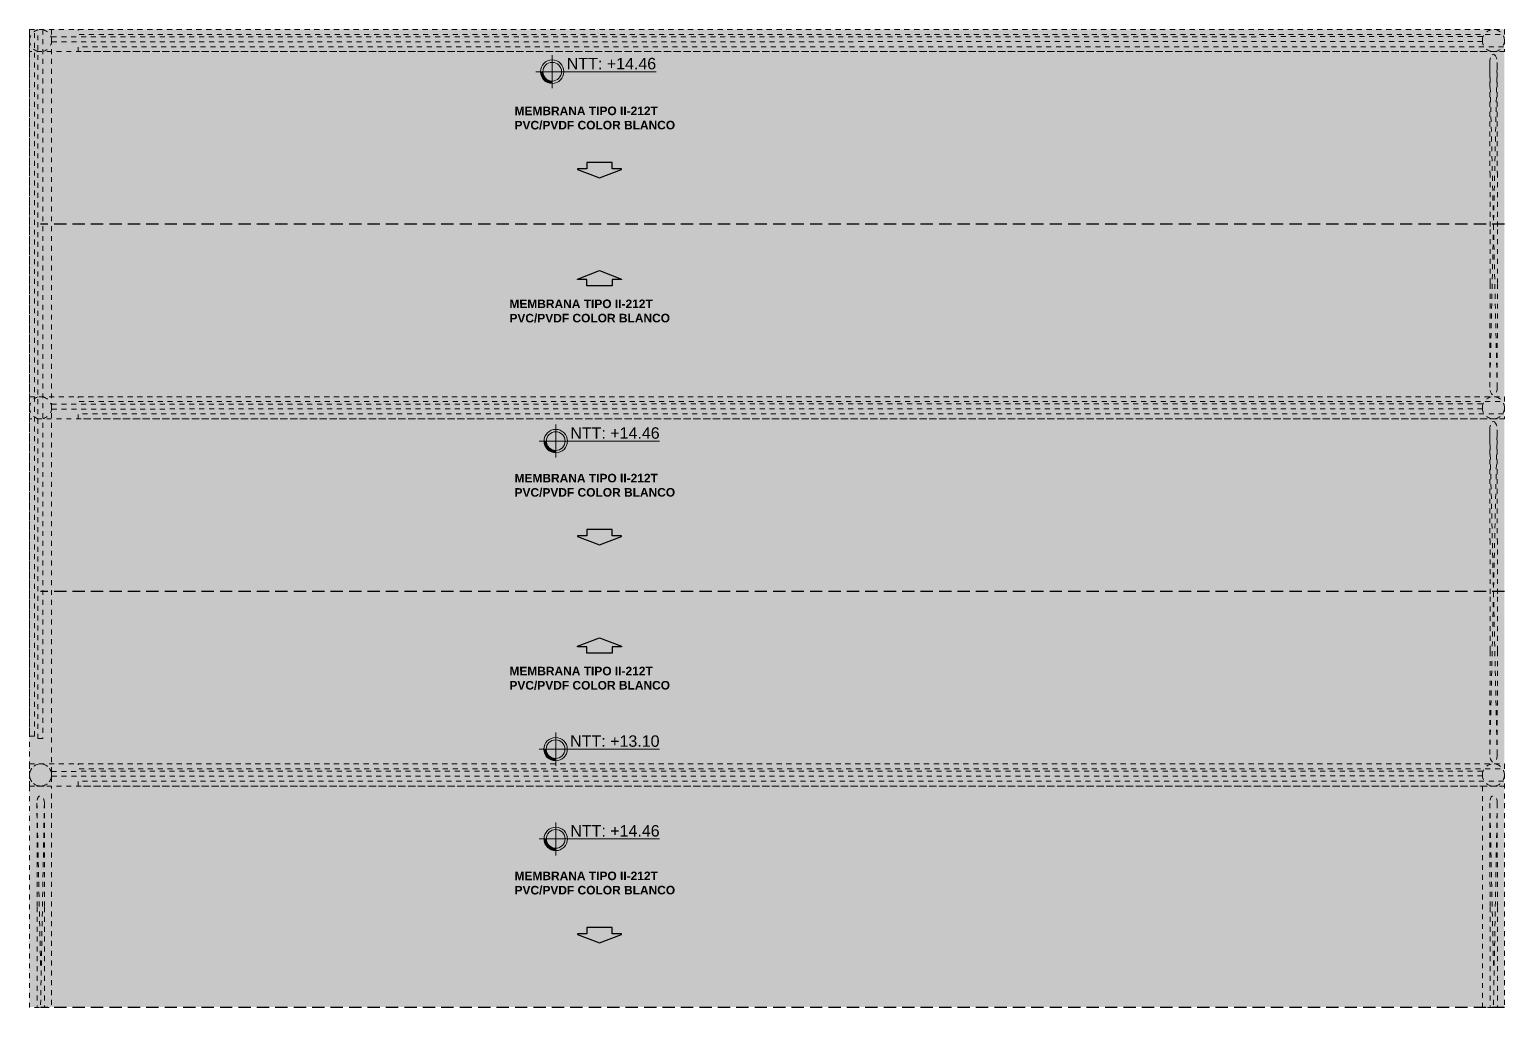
# Model space of a CAD drawing. Header units: metres. Extents: x 27 to 147, y -173 to 8.
# Drawn here: x 82.28 to 112.28, y -49.99 to -30.1 of the extents above; entities that cross this region are included whole.
import ezdxf

# ---------------------------------------------------------------- set-up
doc = ezdxf.new("R2010")
doc.units = ezdxf.units.M
doc.linetypes.add('DASHED2', pattern=[0.375, 0.25, -0.125])
for name, color, linetype, lineweight in [('GRAFO 0 BLANCO', 7, 'Continuous', 0), ('GRAFO 3', 22, 'Continuous', 30), ('GRAFO 4', 7, 'Continuous', 30), ('GRAFO01', 7, 'Continuous', 0), ('Proyeccciones', 1, 'DASHED2', 18), ('TEXTO 100', 7, 'Continuous', 20), ('TEXTOS-SUBTITULO', 7, 'Continuous', 30)]:
    doc.layers.add(name, color=color, linetype=linetype, lineweight=lineweight)
doc.layers.add('Interior - Furniture _Pen_No__3', color=7, linetype='Continuous', lineweight=18, true_color=0xff6600)
doc.styles.add('JOS', font='arial.ttf', dxfattribs={"height": 1})
doc.styles.add('TURBO_BASS', font='swisseb.ttf')

# ---------------------------------------------------------------- blocks, each defined once
blk = doc.blocks.new('A$C0B2D350F')
at = {"layer": 'Proyeccciones', "linetype": 'DASHED2', "lineweight": 9, "ltscale": 0.4}
for p, q in [((0.154, 0.007), (6.756, 0.159)), ((0.155, 0.157), (6.756, 0.009))]:
    blk.add_line(p, q, dxfattribs=at)
at = {"layer": 'Proyeccciones', "linetype": 'DASHED2', "lineweight": 9, "ltscale": 0.4, "flags": 128}
for points in [[(0, 0.106), (0.023, 0.126), (0.059, 0.143), (0.104, 0.153), (0.155, 0.157)], [(0.154, 0.007), (0.104, 0.011), (0.059, 0.022), (0.023, 0.038), (0, 0.059)], [(0.154, 0.007), (2.265, 0.002)], [(0.155, 0.157), (2.265, 0.152)], [(2.265, 0.152), (3.363, 0.15)], [(2.265, 0.002), (3.363, 0)], [(4.522, 0.15), (3.361, 0.15)], [(4.522, 0), (3.361, 0)], [(6.756, 0.159), (4.522, 0.159)], [(6.756, 0.009), (4.522, 0.009)], [(6.756, 0.159), (6.808, 0.155), (6.856, 0.144), (6.893, 0.128), (6.917, 0.107)], [(6.917, 0.061), (6.893, 0.04), (6.856, 0.023), (6.808, 0.012), (6.756, 0.009)], [(6.917, 0.107), (6.926, 0.084)], [(6.926, 0.084), (6.917, 0.061)]]:
    blk.add_lwpolyline(points, dxfattribs=at)

msp = doc.modelspace()

# ---------------------------------------------------------------- hatches: boundary and pattern name
at = {"layer": 'GRAFO 0 BLANCO', "true_color": 0x636466}
h = msp.add_hatch(color=251, dxfattribs=at)
h.dxf.hatch_style = 1
h.set_gradient(color1=(91, 91, 91), color2=(214, 214, 214), rotation=90)
h.paths.add_polyline_path([(82.284, -30.102), (112.284, -30.102), (112.284, -34.061), (82.284, -34.061)])
h = msp.add_hatch(color=251, dxfattribs=at)
h.dxf.hatch_style = 1
h.set_gradient(color1=(91, 91, 91), color2=(214, 214, 214), rotation=270)
h.paths.add_polyline_path([(82.284, -34.061), (112.284, -34.061), (112.284, -37.795), (82.284, -37.795)])
h = msp.add_hatch(color=251, dxfattribs=at)
h.dxf.hatch_style = 1
h.set_gradient(color1=(91, 91, 91), color2=(214, 214, 214), rotation=90)
h.paths.add_polyline_path([(82.284, -37.795), (112.284, -37.795), (112.284, -41.529), (82.284, -41.529)])
h = msp.add_hatch(color=251, dxfattribs=at)
h.dxf.hatch_style = 1
h.set_gradient(color1=(91, 91, 91), color2=(214, 214, 214), rotation=270)
h.paths.add_polyline_path([(82.284, -41.529), (112.284, -41.529), (112.284, -45.487), (82.284, -45.487)])
h = msp.add_hatch(color=251, dxfattribs=at)
h.dxf.hatch_style = 1
h.set_gradient(color1=(91, 91, 91), color2=(214, 214, 214), rotation=270)
h.paths.add_polyline_path([(82.284, -45.487), (112.284, -45.487), (112.284, -49.977), (82.284, -49.977)])
at = {"layer": 'Interior - Furniture _Pen_No__3', "true_color": 0x939598}
h = msp.add_hatch(color=252, dxfattribs=at)
h.dxf.hatch_style = 1
h.paths.add_polyline_path([(94.134, -32.805), (94.134, -32.933), (94.323, -32.933), (94.323, -32.946), (93.878, -33.116), (93.433, -32.946), (93.433, -32.933), (93.622, -32.933), (93.622, -32.805)])
h = msp.add_hatch(color=252, dxfattribs=at)
h.dxf.hatch_style = 1
h.paths.add_polyline_path([(94.134, -35.317), (94.134, -35.189), (94.323, -35.189), (94.323, -35.176), (93.878, -35.006), (93.433, -35.176), (93.433, -35.189), (93.622, -35.189), (93.622, -35.317)])
h = msp.add_hatch(color=252, dxfattribs=at)
h.dxf.hatch_style = 1
h.paths.add_polyline_path([(94.134, -40.273), (94.134, -40.401), (94.323, -40.401), (94.323, -40.413), (93.878, -40.584), (93.433, -40.413), (93.433, -40.401), (93.622, -40.401), (93.622, -40.273)])
h = msp.add_hatch(color=252, dxfattribs=at)
h.dxf.hatch_style = 1
h.paths.add_polyline_path([(94.134, -42.784), (94.134, -42.656), (94.323, -42.656), (94.323, -42.644), (93.878, -42.473), (93.433, -42.644), (93.433, -42.656), (93.622, -42.656), (93.622, -42.784)])
at = {"layer": 'TEXTO 100', "ltscale": 1.3}
h = msp.add_hatch(color=256, dxfattribs=at)
edge = h.paths.add_edge_path()
edge.add_line((93.105, -30.96), (92.915, -30.96))
edge.add_line((92.915, -30.96), (92.915, -31.149))
edge.add_arc((92.915, -30.96), 0.19, 270, 360)
edge = h.paths.add_edge_path()
edge.add_arc((92.915, -30.96), 0.19, 90, 180)
edge.add_line((92.726, -30.96), (92.915, -30.96))
edge.add_line((92.915, -30.96), (92.915, -30.77))
edge = h.paths.add_edge_path()
edge.add_line((92.915, -30.722), (92.915, -30.77))
edge.add_arc((92.915, -30.96), 0.19, 0, 90, ccw=False)
edge.add_line((93.105, -30.96), (93.153, -30.96))
edge.add_arc((92.915, -30.96), 0.238, 0, 90)
for points in [[(92.726, -30.96), (92.677, -30.96, 0.416353), (92.917, -31.198), (92.917, -31.149, -0.416899)], [(92.797, -38.472), (92.748, -38.472, 0.416353), (92.988, -38.71), (92.988, -38.662, -0.416899)], [(92.795, -44.737), (92.746, -44.737, 0.416353), (92.986, -44.975), (92.986, -44.927, -0.416899)], [(92.797, -46.562), (92.748, -46.562, 0.416353), (92.988, -46.8), (92.988, -46.751, -0.416899)]]:
    msp.add_hatch(color=256, dxfattribs=at).paths.add_polyline_path(points)
h = msp.add_hatch(color=256, dxfattribs=at)
edge = h.paths.add_edge_path()
edge.add_line((93.176, -38.472), (92.987, -38.472))
edge.add_line((92.987, -38.472), (92.987, -38.662))
edge.add_arc((92.987, -38.472), 0.19, 270, 360)
edge = h.paths.add_edge_path()
edge.add_arc((92.987, -38.472), 0.19, 90, 180)
edge.add_line((92.797, -38.472), (92.987, -38.472))
edge.add_line((92.987, -38.472), (92.987, -38.282))
edge = h.paths.add_edge_path()
edge.add_line((92.987, -38.234), (92.987, -38.282))
edge.add_arc((92.987, -38.472), 0.19, 0, 90, ccw=False)
edge.add_line((93.176, -38.472), (93.225, -38.472))
edge.add_arc((92.987, -38.472), 0.238, 0, 90)
h = msp.add_hatch(color=256, dxfattribs=at)
edge = h.paths.add_edge_path()
edge.add_line((93.174, -44.737), (92.984, -44.737))
edge.add_line((92.984, -44.737), (92.984, -44.927))
edge.add_arc((92.984, -44.737), 0.19, 270, 360)
edge = h.paths.add_edge_path()
edge.add_arc((92.984, -44.737), 0.19, 90, 180)
edge.add_line((92.795, -44.737), (92.984, -44.737))
edge.add_line((92.984, -44.737), (92.984, -44.547))
edge = h.paths.add_edge_path()
edge.add_line((92.984, -44.499), (92.984, -44.547))
edge.add_arc((92.984, -44.737), 0.19, 0, 90, ccw=False)
edge.add_line((93.174, -44.737), (93.222, -44.737))
edge.add_arc((92.984, -44.737), 0.238, 0, 90)
h = msp.add_hatch(color=256, dxfattribs=at)
edge = h.paths.add_edge_path()
edge.add_line((93.176, -46.562), (92.987, -46.562))
edge.add_line((92.987, -46.562), (92.987, -46.751))
edge.add_arc((92.987, -46.562), 0.19, 270, 360)
edge = h.paths.add_edge_path()
edge.add_arc((92.987, -46.562), 0.19, 90, 180)
edge.add_line((92.797, -46.562), (92.987, -46.562))
edge.add_line((92.987, -46.562), (92.987, -46.372))
edge = h.paths.add_edge_path()
edge.add_line((92.987, -46.324), (92.987, -46.372))
edge.add_arc((92.987, -46.562), 0.19, 0, 90, ccw=False)
edge.add_line((93.176, -46.562), (93.225, -46.562))
edge.add_arc((92.987, -46.562), 0.238, 0, 90)

# ---------------------------------------------------------------- linework, layer by layer
at = {"layer": 'GRAFO 3', "color": 7, "linetype": 'DASHED2'}
for p, q in [((112.284, -34.061), (82.509, -34.061)), ((112.284, -41.529), (82.509, -41.529)), ((112.284, -49.99), (82.509, -49.99))]:
    msp.add_line(p, q, dxfattribs=at)
at = {"layer": 'GRAFO 4', "linetype": 'Continuous', "flags": 128}
for points in [[(93.433, -32.933), (93.433, -32.946), (93.878, -33.116), (94.323, -32.946), (94.323, -32.933), (94.134, -32.933), (94.134, -32.805), (93.622, -32.805), (93.622, -32.933)], [(93.433, -35.189), (93.433, -35.176), (93.878, -35.006), (94.323, -35.176), (94.323, -35.189), (94.134, -35.189), (94.134, -35.317), (93.622, -35.317), (93.622, -35.189)], [(93.433, -40.401), (93.433, -40.413), (93.878, -40.584), (94.323, -40.413), (94.323, -40.401), (94.134, -40.401), (94.134, -40.273), (93.622, -40.273), (93.622, -40.401)], [(93.433, -42.656), (93.433, -42.644), (93.878, -42.473), (94.323, -42.644), (94.323, -42.656), (94.134, -42.656), (94.134, -42.784), (93.622, -42.784), (93.622, -42.656)], [(93.433, -48.49), (93.433, -48.503), (93.878, -48.674), (94.323, -48.503), (94.323, -48.49), (94.134, -48.49), (94.134, -48.362), (93.622, -48.362), (93.622, -48.49)]]:
    msp.add_lwpolyline(points, close=True, dxfattribs=at)
at = {"layer": 'Proyeccciones', "linetype": 'DASHED2', "lineweight": 9, "ltscale": 0.4}
for p, q in [((82.284, -45.487), (82.284, -30.102)), ((82.284, -30.102), (82.284, -44.474)), ((82.384, -44.474), (82.384, -30.102)), ((82.454, -44.522), (82.454, -30.102)), ((82.554, -30.102), (82.554, -44.522)), ((82.734, -30.102), (82.734, -45.487)), ((82.284, -44.474), (82.384, -44.474)), ((82.554, -44.522), (82.454, -44.522)), ((82.734, -45.487), (82.284, -45.487)), ((82.436, -45.838), (82.511, -49.169)), ((82.586, -45.838), (82.509, -49.99)), ((111.986, -45.838), (112.061, -49.169)), ((112.136, -45.838), (112.059, -49.99))]:
    msp.add_line(p, q, dxfattribs=at)
at = {"layer": 'Proyeccciones', "linetype": 'DASHED2', "lineweight": 9, "ltscale": 0.4, "flags": 128}
for points in [[(82.284, -30.102), (112.284, -30.102), (112.284, -30.552), (82.284, -30.552)], [(82.284, -30.102), (112.284, -30.102), (112.284, -30.552), (82.284, -30.552)], [(82.734, -30.253), (111.836, -30.247), (111.836, -30.347), (82.734, -30.353)], [(83.274, -30.102), (112.284, -30.102), (112.284, -30.202), (83.274, -30.202)], [(112.284, -30.552), (83.274, -30.552), (83.274, -30.452), (112.284, -30.452)], [(82.284, -37.57), (112.284, -37.57), (112.284, -38.02), (82.284, -38.02)], [(82.734, -37.72), (111.836, -37.715), (111.836, -37.815), (82.734, -37.82)], [(83.274, -37.57), (112.284, -37.57), (112.284, -37.67), (83.274, -37.67)], [(112.284, -38.02), (83.274, -38.02), (83.274, -37.92), (112.284, -37.92)], [(82.284, -45.037), (112.284, -45.037), (112.284, -45.487), (82.284, -45.487)], [(82.734, -45.188), (111.836, -45.182), (111.836, -45.282), (82.734, -45.288)], [(83.274, -45.037), (112.284, -45.037), (112.284, -45.137), (83.274, -45.137)], [(82.284, -45.487), (82.734, -45.487), (82.734, -49.99), (82.284, -49.99)], [(112.284, -45.487), (83.274, -45.487), (83.274, -45.387), (112.284, -45.387)], [(111.834, -45.487), (112.284, -45.487), (112.284, -49.99), (111.834, -49.99)]]:
    msp.add_lwpolyline(points, close=True, dxfattribs=at)
for points in [[(82.487, -45.684), (82.466, -45.707), (82.45, -45.743), (82.439, -45.788), (82.436, -45.838)], [(82.436, -45.838), (82.44, -47.949)], [(82.586, -45.838), (82.582, -45.788), (82.571, -45.742), (82.555, -45.706), (82.534, -45.683)], [(82.586, -45.838), (82.59, -47.949)], [(112.037, -45.684), (112.016, -45.707), (112, -45.743), (111.989, -45.788), (111.986, -45.838)], [(111.986, -45.838), (111.99, -47.949)], [(112.136, -45.838), (112.132, -45.788), (112.121, -45.742), (112.105, -45.706), (112.084, -45.683)], [(112.136, -45.838), (112.14, -47.949)], [(82.44, -47.949), (82.443, -49.99)], [(82.59, -47.949), (82.59, -49.99)], [(111.99, -47.949), (111.993, -49.99)], [(112.14, -47.949), (112.14, -49.99)]]:
    msp.add_lwpolyline(points, dxfattribs=at)
at = {"layer": 'Proyeccciones', "linetype": 'DASHED2', "lineweight": 9, "ltscale": 0.4}
for centre, start, end in [((82.509, -30.327), 0, 180), ((112.059, -30.327), 0, 180), ((82.509, -30.327), 180, 0), ((112.059, -30.327), 180, 0), ((82.509, -37.795), 0, 180), ((82.509, -37.795), 180, 0), ((112.059, -37.795), 0, 180), ((112.059, -37.795), 180, 0), ((82.509, -45.262), 0, 180), ((82.509, -45.262), 90, 270), ((82.509, -45.262), 180, 0), ((82.509, -45.262), 270, 90), ((112.059, -45.262), 0, 180), ((112.059, -45.262), 180, 0)]:
    msp.add_arc(centre, 0.225, start, end, dxfattribs=at)
at = {"layer": 'TEXTO 100', "ltscale": 1.3}
for points in [[(92.581, -30.96), (95.027, -30.96), (92.917, -30.96), (92.917, -30.624), (92.917, -31.296)], [(92.652, -38.472), (95.098, -38.472), (92.988, -38.472), (92.988, -38.136), (92.988, -38.808)], [(92.65, -44.737), (95.096, -44.737), (92.986, -44.737), (92.986, -44.401), (92.986, -45.073)], [(92.652, -46.562), (95.098, -46.562), (92.988, -46.562), (92.988, -46.226), (92.988, -46.898)]]:
    msp.add_lwpolyline(points, dxfattribs=at)
for centre, radius in [((92.915, -30.96), 0.238), ((92.915, -30.96), 0.19), ((92.987, -38.472), 0.238), ((92.987, -38.472), 0.19), ((92.984, -44.737), 0.238), ((92.984, -44.737), 0.19), ((92.987, -46.562), 0.238), ((92.987, -46.562), 0.19)]:
    msp.add_circle(centre, radius, dxfattribs=at)

# ---------------------------------------------------------------- block references
at = {"layer": 'GRAFO 0 BLANCO', "color": 251, "true_color": 0x636466, "rotation": 90}
for p in [(112.143, -37.532), (112.143, -45)]:
    msp.add_blockref('A$C0B2D350F', p, dxfattribs=at)

# ---------------------------------------------------------------- texts
at = {"layer": 'GRAFO01', "style": 'JOS'}
for s, p in [('NTT: +14.46', (93.212, -30.912)), ('NTT: +14.46', (93.283, -38.424)), ('NTT: +13.10', (93.281, -44.689)), ('NTT: +14.46', (93.283, -46.514))]:
    msp.add_text(s, height=0.2329, rotation=0, dxfattribs=at).set_placement(p)
at = {"layer": 'TEXTOS-SUBTITULO', "char_height": 0.2, "attachment_point": 1, "rotation": 0.0329, "style": 'TURBO_BASS'}
for insert in [(92.149, -31.671), (92.045, -35.595), (92.149, -39.139), (92.045, -43.062), (92.149, -47.228)]:
    msp.add_mtext('{\\H0.86957x;MEMBRANA TIPO II-212T\\PPVC/PVDF COLOR BLANCO}', dxfattribs=dict(at, insert=insert))

doc.saveas('drawing.dxf')
